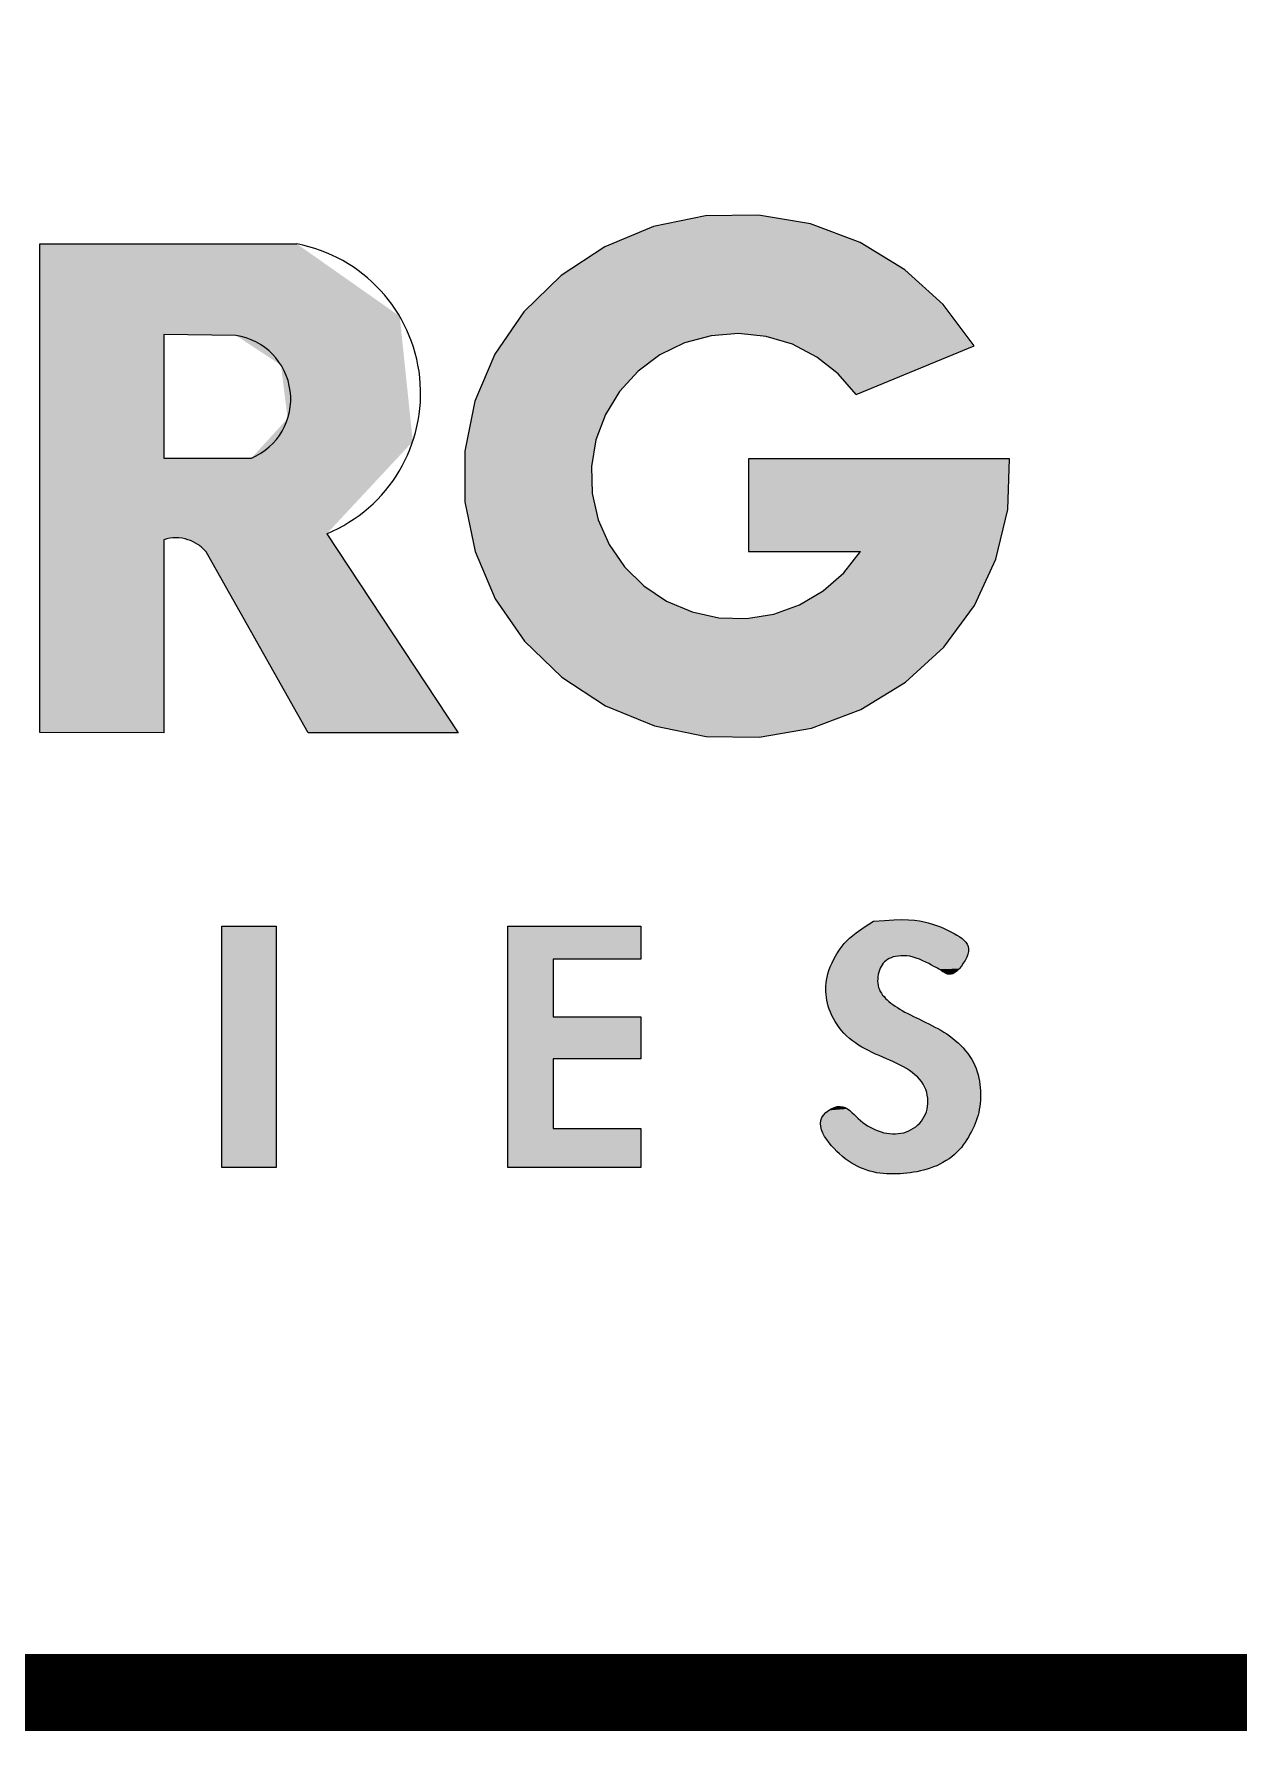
# Model space of a CAD drawing. Header units: feet. Extents: x -46890 to -45898, y -3252 to -1955.
# Drawn here: x -46613.91 to -46606.15, y -3241.8 to -3230.86 of the extents above; entities that cross this region are included whole.
import ezdxf

# ---------------------------------------------------------------- set-up
doc = ezdxf.new("R2010")
doc.units = ezdxf.units.FT
doc.header["$MEASUREMENT"] = 0
doc.layers.add('62_FORMATO', color=2, linetype='Continuous')
doc.layers.add('FORMATO', color=8, linetype='Continuous')

# ---------------------------------------------------------------- blocks, each defined once
blk = doc.blocks.new('*U20')
at = {"layer": 'FORMATO', "linetype": 'Continuous', "extrusion": (0, 0, -1)}
for points in [[(-218.5609, 8.1089), (-218.5609, 7.2973), (-218.3777, 7.2972)], [(-218.3777, 8.1089), (-218.5609, 8.1089), (-218.3777, 7.2972)], [(-219.3393, 8.1089), (-219.4915, 7.9973), (-219.3393, 7.2972)], [(-219.4915, 7.9973), (-219.3393, 8.1089), (-219.7858, 8.1089)], [(-219.7858, 8.1089), (-219.7858, 7.9973), (-219.4915, 7.9973)], [(-220.5355, 8.1057), (-220.8045, 8.1008), (-220.5089, 8.0868)], [(-220.8045, 8.1008), (-220.8164, 8.0953), (-220.5089, 8.0868)], [(-220.5675, 8.1249), (-220.7374, 8.1237), (-220.5355, 8.1057)], [(-220.7374, 8.1237), (-220.7517, 8.12), (-220.5355, 8.1057)], [(-220.7517, 8.12), (-220.7655, 8.1157), (-220.5355, 8.1057)], [(-220.7655, 8.1157), (-220.779, 8.1111), (-220.5355, 8.1057)], [(-220.779, 8.1111), (-220.792, 8.1061), (-220.5355, 8.1057)], [(-220.792, 8.1061), (-220.8045, 8.1008), (-220.5355, 8.1057)], [(-220.6043, 8.1283), (-220.7221, 8.1268), (-220.5675, 8.1249)], [(-220.7221, 8.1268), (-220.7374, 8.1237), (-220.5675, 8.1249)], [(-220.6358, 8.1303), (-220.7049, 8.1291), (-220.6043, 8.1283)], [(-220.7049, 8.1291), (-220.7221, 8.1268), (-220.6043, 8.1283)], [(-220.6625, 8.131), (-220.6853, 8.1305), (-220.6358, 8.1303)], [(-220.6853, 8.1305), (-220.7049, 8.1291), (-220.6358, 8.1303)], [(-220.4693, 8.0501), (-220.8824, 8.0478), (-220.4552, 8.0327)], [(-220.8824, 8.0478), (-220.8854, 8.0405), (-220.4552, 8.0327)], [(-220.487, 8.0682), (-220.8652, 8.0667), (-220.4693, 8.0501)], [(-220.8652, 8.0667), (-220.8722, 8.0608), (-220.4693, 8.0501)], [(-220.8722, 8.0608), (-220.878, 8.0545), (-220.4693, 8.0501)], [(-220.878, 8.0545), (-220.8824, 8.0478), (-220.4693, 8.0501)], [(-220.5089, 8.0868), (-220.8383, 8.084), (-220.487, 8.0682)], [(-220.8383, 8.084), (-220.8482, 8.0782), (-220.487, 8.0682)], [(-220.8482, 8.0782), (-220.8572, 8.0725), (-220.487, 8.0682)], [(-220.8572, 8.0725), (-220.8652, 8.0667), (-220.487, 8.0682)], [(-220.8164, 8.0953), (-220.8277, 8.0897), (-220.5089, 8.0868)], [(-220.8277, 8.0897), (-220.8383, 8.084), (-220.5089, 8.0868)], [(-219.4915, 7.9973), (-219.4915, 7.8045), (-219.3393, 7.2972)], [(-220.4352, 8.0003), (-220.6206, 7.9997), (-220.4282, 7.9857)], [(-220.6206, 7.9997), (-220.6146, 7.9964), (-220.4282, 7.9857)], [(-220.6146, 7.9964), (-220.6093, 7.9927), (-220.4282, 7.9857)], [(-220.6093, 7.9927), (-220.6045, 7.9885), (-220.4282, 7.9857)], [(-220.6045, 7.9885), (-220.6003, 7.9839), (-220.4282, 7.9857)], [(-220.444, 8.016), (-220.6598, 8.0092), (-220.4352, 8.0003)], [(-220.6598, 8.0092), (-220.6507, 8.0084), (-220.4352, 8.0003)], [(-220.6507, 8.0084), (-220.6423, 8.007), (-220.4352, 8.0003)], [(-220.6423, 8.007), (-220.6344, 8.005), (-220.4352, 8.0003)], [(-220.6344, 8.005), (-220.6271, 8.0026), (-220.4352, 8.0003)], [(-220.6271, 8.0026), (-220.6206, 7.9997), (-220.4352, 8.0003)], [(-220.4552, 8.0327), (-220.8868, 8.0325), (-220.444, 8.016)], [(-220.8868, 8.0325), (-220.8864, 8.0238), (-220.444, 8.016)], [(-220.8864, 8.0238), (-220.8843, 8.0142), (-220.444, 8.016)], [(-220.444, 8.016), (-220.8843, 8.0142), (-220.6693, 8.0093)], [(-220.444, 8.016), (-220.6693, 8.0093), (-220.6598, 8.0092)], [(-220.8854, 8.0405), (-220.8868, 8.0325), (-220.4552, 8.0327)], [(-220.8843, 8.0142), (-220.8806, 8.004), (-220.6693, 8.0093)], [(-220.6693, 8.0093), (-220.8806, 8.004), (-220.6792, 8.0086)], [(-220.6792, 8.0086), (-220.8806, 8.004), (-220.6896, 8.0071)], [(-220.6896, 8.0071), (-220.8806, 8.004), (-220.7003, 8.0047)], [(-220.7003, 8.0047), (-220.8806, 8.004), (-220.7113, 8.0013)], [(-220.8806, 8.004), (-220.8756, 7.9937), (-220.7113, 8.0013)], [(-220.7113, 8.0013), (-220.8756, 7.9937), (-220.7223, 7.9972)], [(-220.7223, 7.9972), (-220.8756, 7.9937), (-220.7332, 7.9927)], [(-220.8756, 7.9937), (-220.8696, 7.9836), (-220.7332, 7.9927)], [(-220.7332, 7.9927), (-220.8696, 7.9836), (-220.7437, 7.9878)], [(-220.7437, 7.9878), (-220.8696, 7.9836), (-220.7537, 7.9828)], [(-220.4117, 7.9375), (-220.5818, 7.9313), (-220.4098, 7.9272)], [(-220.5818, 7.9313), (-220.5817, 7.9238), (-220.4098, 7.9272)], [(-220.4144, 7.9483), (-220.5838, 7.9463), (-220.4117, 7.9375)], [(-220.5838, 7.9463), (-220.5826, 7.9389), (-220.4117, 7.9375)], [(-220.5826, 7.9389), (-220.5818, 7.9313), (-220.4117, 7.9375)], [(-220.418, 7.9598), (-220.5856, 7.9536), (-220.4144, 7.9483)], [(-220.5856, 7.9536), (-220.5838, 7.9463), (-220.4144, 7.9483)], [(-220.4226, 7.9722), (-220.5903, 7.9671), (-220.418, 7.9598)], [(-220.5903, 7.9671), (-220.5877, 7.9605), (-220.418, 7.9598)], [(-220.5877, 7.9605), (-220.5856, 7.9536), (-220.418, 7.9598)], [(-220.4282, 7.9857), (-220.6003, 7.9839), (-220.4226, 7.9722)], [(-220.6003, 7.9839), (-220.5965, 7.9787), (-220.4226, 7.9722)], [(-220.5965, 7.9787), (-220.5932, 7.9732), (-220.4226, 7.9722)], [(-220.5932, 7.9732), (-220.5903, 7.9671), (-220.4226, 7.9722)], [(-220.8696, 7.9836), (-220.8628, 7.974), (-220.7537, 7.9828)], [(-220.7537, 7.9828), (-220.8628, 7.974), (-220.7627, 7.978)], [(-220.7627, 7.978), (-220.8628, 7.974), (-220.7708, 7.9737)], [(-220.8628, 7.974), (-220.8557, 7.9655), (-220.7708, 7.9737)], [(-220.7708, 7.9737), (-220.8557, 7.9655), (-220.7775, 7.9699)], [(-220.7775, 7.9699), (-220.8557, 7.9655), (-220.7829, 7.9669)], [(-220.7829, 7.9669), (-220.8557, 7.9655), (-220.7869, 7.9646)], [(-220.8557, 7.9655), (-220.8483, 7.9582), (-220.7869, 7.9646)], [(-220.7869, 7.9646), (-220.8483, 7.9582), (-220.7901, 7.9628)], [(-220.7901, 7.9628), (-220.8483, 7.9582), (-220.7925, 7.9613)], [(-220.7925, 7.9613), (-220.8483, 7.9582), (-220.7945, 7.9601)], [(-220.7945, 7.9601), (-220.8483, 7.9582), (-220.7964, 7.9589)], [(-220.7964, 7.9589), (-220.8483, 7.9582), (-220.7984, 7.9575)], [(-220.8483, 7.9582), (-220.8411, 7.9527), (-220.7984, 7.9575)], [(-220.7984, 7.9575), (-220.8411, 7.9527), (-220.8008, 7.9558)], [(-220.8008, 7.9558), (-220.8411, 7.9527), (-220.8038, 7.9537)], [(-220.8038, 7.9537), (-220.8411, 7.9527), (-220.8075, 7.9514)], [(-220.8411, 7.9527), (-220.8343, 7.9491), (-220.8075, 7.9514)], [(-220.8075, 7.9514), (-220.8343, 7.9491), (-220.8118, 7.9494)], [(-220.8118, 7.9494), (-220.8343, 7.9491), (-220.8166, 7.9478)], [(-220.8343, 7.9491), (-220.8279, 7.9473), (-220.8166, 7.9478)], [(-220.8166, 7.9478), (-220.8279, 7.9473), (-220.822, 7.947)], [(-220.408, 7.9078), (-220.5849, 7.9022), (-220.4078, 7.8983)], [(-220.5849, 7.9022), (-220.5873, 7.8956), (-220.4078, 7.8983)], [(-220.4078, 7.8983), (-220.5873, 7.8956), (-220.408, 7.8888)], [(-220.4086, 7.9174), (-220.5821, 7.9164), (-220.408, 7.9078)], [(-220.5821, 7.9164), (-220.5832, 7.9092), (-220.408, 7.9078)], [(-220.5832, 7.9092), (-220.5849, 7.9022), (-220.408, 7.9078)], [(-220.5873, 7.8956), (-220.5904, 7.8892), (-220.408, 7.8888)], [(-220.5904, 7.8892), (-220.594, 7.8831), (-220.408, 7.8888)], [(-220.408, 7.8888), (-220.594, 7.8831), (-220.4085, 7.8791)], [(-220.594, 7.8831), (-220.5981, 7.8772), (-220.4085, 7.8791)], [(-220.4085, 7.8791), (-220.5981, 7.8772), (-220.4096, 7.8694)], [(-220.4098, 7.9272), (-220.5817, 7.9238), (-220.4086, 7.9174)], [(-220.5817, 7.9238), (-220.5821, 7.9164), (-220.4086, 7.9174)], [(-220.5981, 7.8772), (-220.6028, 7.8715), (-220.4096, 7.8694)], [(-220.6028, 7.8715), (-220.608, 7.8659), (-220.4096, 7.8694)], [(-220.4096, 7.8694), (-220.608, 7.8659), (-220.4111, 7.8596)], [(-220.608, 7.8659), (-220.6136, 7.8605), (-220.4111, 7.8596)], [(-220.6136, 7.8605), (-220.6196, 7.8553), (-220.4111, 7.8596)], [(-220.4111, 7.8596), (-220.6196, 7.8553), (-220.4131, 7.8496)], [(-220.6196, 7.8553), (-220.626, 7.8501), (-220.4131, 7.8496)], [(-220.626, 7.8501), (-220.6329, 7.845), (-220.4131, 7.8496)], [(-220.4131, 7.8496), (-220.6329, 7.845), (-220.4157, 7.8396)], [(-220.6329, 7.845), (-220.6401, 7.84), (-220.4157, 7.8396)], [(-220.6401, 7.84), (-220.6478, 7.835), (-220.4157, 7.8396)], [(-220.4157, 7.8396), (-220.6478, 7.835), (-220.419, 7.8295)], [(-220.6478, 7.835), (-220.6559, 7.8301), (-220.419, 7.8295)], [(-220.6559, 7.8301), (-220.6644, 7.8252), (-220.419, 7.8295)], [(-220.419, 7.8295), (-220.6644, 7.8252), (-220.4229, 7.8192)], [(-220.6644, 7.8252), (-220.6732, 7.8203), (-220.4229, 7.8192)], [(-220.6732, 7.8203), (-220.6825, 7.8154), (-220.4229, 7.8192)], [(-220.4229, 7.8192), (-220.6825, 7.8154), (-220.4275, 7.8088)], [(-220.6825, 7.8154), (-220.6921, 7.8105), (-220.4275, 7.8088)], [(-219.4915, 7.8045), (-219.4915, 7.6625), (-219.3393, 7.2972)], [(-219.7858, 7.8045), (-219.7858, 7.6625), (-219.4915, 7.6625)], [(-219.4915, 7.6625), (-219.4915, 7.8045), (-219.7858, 7.8045)], [(-220.6921, 7.8105), (-220.702, 7.8055), (-220.4275, 7.8088)], [(-220.4275, 7.8088), (-220.702, 7.8055), (-220.4327, 7.7984)], [(-220.702, 7.8055), (-220.7121, 7.8005), (-220.4327, 7.7984)], [(-220.7121, 7.8005), (-220.7223, 7.7955), (-220.4327, 7.7984)], [(-220.4327, 7.7984), (-220.7223, 7.7955), (-220.4387, 7.7881)], [(-220.7223, 7.7955), (-220.7327, 7.7904), (-220.4387, 7.7881)], [(-220.7327, 7.7904), (-220.7431, 7.7853), (-220.4387, 7.7881)], [(-220.4387, 7.7881), (-220.7431, 7.7853), (-220.4452, 7.7778)], [(-220.7431, 7.7853), (-220.7534, 7.7802), (-220.4452, 7.7778)], [(-220.7534, 7.7802), (-220.7637, 7.775), (-220.4452, 7.7778)], [(-220.4452, 7.7778), (-220.7637, 7.775), (-220.4524, 7.7678)], [(-220.7637, 7.775), (-220.7739, 7.7697), (-220.4524, 7.7678)], [(-220.7739, 7.7697), (-220.784, 7.7643), (-220.4524, 7.7678)], [(-220.4524, 7.7678), (-220.784, 7.7643), (-220.4602, 7.7581)], [(-220.784, 7.7643), (-220.794, 7.7586), (-220.4602, 7.7581)], [(-220.794, 7.7586), (-220.8039, 7.7527), (-220.4602, 7.7581)], [(-220.4602, 7.7581), (-220.8039, 7.7527), (-220.4685, 7.7487)], [(-220.8039, 7.7527), (-220.8137, 7.7464), (-220.4685, 7.7487)], [(-220.4685, 7.7487), (-220.8137, 7.7464), (-220.4774, 7.7398)], [(-220.8137, 7.7464), (-220.8234, 7.7397), (-220.4774, 7.7398)], [(-220.4774, 7.7398), (-220.8234, 7.7397), (-220.4867, 7.7314)], [(-220.8234, 7.7397), (-220.8329, 7.7325), (-220.4867, 7.7314)], [(-220.8329, 7.7325), (-220.8424, 7.7248), (-220.4867, 7.7314)], [(-220.4867, 7.7314), (-220.8424, 7.7248), (-220.4966, 7.7235)], [(-220.8424, 7.7248), (-220.8516, 7.7167), (-220.4966, 7.7235)], [(-220.4966, 7.7235), (-220.8516, 7.7167), (-220.5068, 7.7161)], [(-220.8516, 7.7167), (-220.8605, 7.7082), (-220.5068, 7.7161)], [(-220.5068, 7.7161), (-220.8605, 7.7082), (-220.5175, 7.7091)], [(-220.5175, 7.7091), (-220.8605, 7.7082), (-220.5284, 7.7025)], [(-220.8605, 7.7082), (-220.8691, 7.6992), (-220.5284, 7.7025)], [(-220.5284, 7.7025), (-220.8691, 7.6992), (-220.5397, 7.6962)], [(-219.4915, 7.6625), (-219.4915, 7.4291), (-219.3393, 7.2972)], [(-220.8691, 7.6992), (-220.8772, 7.6899), (-220.5397, 7.6962)], [(-220.5397, 7.6962), (-220.8772, 7.6899), (-220.5512, 7.6903)], [(-220.5512, 7.6903), (-220.8772, 7.6899), (-220.563, 7.6846)], [(-220.8772, 7.6899), (-220.8847, 7.6804), (-220.563, 7.6846)], [(-220.563, 7.6846), (-220.8847, 7.6804), (-220.5749, 7.6791)], [(-220.8847, 7.6804), (-220.8917, 7.6706), (-220.5749, 7.6791)], [(-220.5749, 7.6791), (-220.8917, 7.6706), (-220.5869, 7.6738)], [(-220.5869, 7.6738), (-220.8917, 7.6706), (-220.5989, 7.6686)], [(-220.8917, 7.6706), (-220.898, 7.6606), (-220.5989, 7.6686)], [(-220.5989, 7.6686), (-220.898, 7.6606), (-220.6109, 7.6634)], [(-220.6109, 7.6634), (-220.898, 7.6606), (-220.6228, 7.6583)], [(-220.898, 7.6606), (-220.9035, 7.6505), (-220.6228, 7.6583)], [(-220.6228, 7.6583), (-220.9035, 7.6505), (-220.6346, 7.653)], [(-220.6346, 7.653), (-220.9035, 7.6505), (-220.6461, 7.6476)], [(-220.9035, 7.6505), (-220.9083, 7.6402), (-220.6461, 7.6476)], [(-220.6461, 7.6476), (-220.9083, 7.6402), (-220.6573, 7.642)], [(-220.6573, 7.642), (-220.9083, 7.6402), (-220.6682, 7.6361)], [(-220.9083, 7.6402), (-220.9125, 7.6298), (-220.6682, 7.6361)], [(-220.6682, 7.6361), (-220.9125, 7.6298), (-220.6787, 7.6299)], [(-220.6787, 7.6299), (-220.9125, 7.6298), (-220.6887, 7.6234)], [(-220.9125, 7.6298), (-220.916, 7.6193), (-220.6887, 7.6234)], [(-220.6887, 7.6234), (-220.916, 7.6193), (-220.6981, 7.6167)], [(-220.916, 7.6193), (-220.919, 7.6088), (-220.6981, 7.6167)], [(-220.6981, 7.6167), (-220.919, 7.6088), (-220.7069, 7.6095)], [(-220.7069, 7.6095), (-220.919, 7.6088), (-220.715, 7.6021)], [(-220.919, 7.6088), (-220.9214, 7.5981), (-220.715, 7.6021)], [(-220.715, 7.6021), (-220.9214, 7.5981), (-220.7223, 7.5942)], [(-220.9214, 7.5981), (-220.9233, 7.5874), (-220.7223, 7.5942)], [(-220.7223, 7.5942), (-220.9233, 7.5874), (-220.7288, 7.586)], [(-220.9233, 7.5874), (-220.9249, 7.5767), (-220.7288, 7.586)], [(-220.7288, 7.586), (-220.9249, 7.5767), (-220.7345, 7.5774)], [(-220.7345, 7.5774), (-220.9249, 7.5767), (-220.7392, 7.5685)], [(-220.9249, 7.5767), (-220.926, 7.566), (-220.7392, 7.5685)], [(-220.7392, 7.5685), (-220.926, 7.566), (-220.7431, 7.5594)], [(-220.926, 7.566), (-220.9268, 7.5552), (-220.7431, 7.5594)], [(-220.7431, 7.5594), (-220.9268, 7.5552), (-220.7461, 7.55)], [(-220.9268, 7.5552), (-220.9272, 7.5446), (-220.7461, 7.55)], [(-220.7461, 7.55), (-220.9272, 7.5446), (-220.7483, 7.5405)], [(-220.9272, 7.5446), (-220.9271, 7.5339), (-220.7483, 7.5405)], [(-220.7483, 7.5405), (-220.9271, 7.5339), (-220.7497, 7.531)], [(-220.9271, 7.5339), (-220.9267, 7.5234), (-220.7497, 7.531)], [(-220.7497, 7.531), (-220.9267, 7.5234), (-220.7503, 7.5215)], [(-220.3999, 7.4741), (-220.5092, 7.4691), (-220.3941, 7.4651)], [(-220.4073, 7.4821), (-220.5022, 7.4761), (-220.3999, 7.4741)], [(-220.5022, 7.4761), (-220.5092, 7.4691), (-220.3999, 7.4741)], [(-220.4161, 7.4892), (-220.488, 7.4891), (-220.4073, 7.4821)], [(-220.488, 7.4891), (-220.4951, 7.4829), (-220.4073, 7.4821)], [(-220.4951, 7.4829), (-220.5022, 7.4761), (-220.4073, 7.4821)], [(-220.4257, 7.4949), (-220.4806, 7.4945), (-220.4161, 7.4892)], [(-220.4806, 7.4945), (-220.488, 7.4891), (-220.4161, 7.4892)], [(-220.4358, 7.4992), (-220.4728, 7.4988), (-220.4257, 7.4949)], [(-220.4728, 7.4988), (-220.4806, 7.4945), (-220.4257, 7.4949)], [(-220.4458, 7.5019), (-220.4645, 7.5016), (-220.4358, 7.4992)], [(-220.4645, 7.5016), (-220.4728, 7.4988), (-220.4358, 7.4992)], [(-220.4555, 7.5027), (-220.4645, 7.5016), (-220.4458, 7.5019)], [(-220.7419, 7.4767), (-220.9186, 7.4734), (-220.7381, 7.4685)], [(-220.9186, 7.4734), (-220.9158, 7.464), (-220.7381, 7.4685)], [(-220.745, 7.4851), (-220.9211, 7.483), (-220.7419, 7.4767)], [(-220.9211, 7.483), (-220.9186, 7.4734), (-220.7419, 7.4767)], [(-220.7475, 7.4939), (-220.9231, 7.4928), (-220.745, 7.4851)], [(-220.9231, 7.4928), (-220.9211, 7.483), (-220.745, 7.4851)], [(-220.7492, 7.5029), (-220.9247, 7.5028), (-220.7475, 7.4939)], [(-220.9247, 7.5028), (-220.9231, 7.4928), (-220.7475, 7.4939)], [(-220.7501, 7.5121), (-220.9247, 7.5028), (-220.7492, 7.5029)], [(-220.7503, 7.5215), (-220.9259, 7.513), (-220.7501, 7.5121)], [(-220.9259, 7.513), (-220.9247, 7.5028), (-220.7501, 7.5121)], [(-220.9267, 7.5234), (-220.9259, 7.513), (-220.7503, 7.5215)], [(-219.4915, 7.4291), (-219.7859, 7.2972), (-219.3393, 7.2972)], [(-219.7858, 7.4291), (-219.7859, 7.2972), (-219.4915, 7.4291)], [(-220.5238, 7.4554), (-220.5316, 7.4491), (-220.3891, 7.4452)], [(-220.3904, 7.4554), (-220.5238, 7.4554), (-220.3891, 7.4452)], [(-220.5316, 7.4491), (-220.5396, 7.4431), (-220.3891, 7.4452)], [(-220.3891, 7.4452), (-220.5396, 7.4431), (-220.39, 7.4347)], [(-220.5396, 7.4431), (-220.5479, 7.4376), (-220.39, 7.4347)], [(-220.5479, 7.4376), (-220.5564, 7.4326), (-220.39, 7.4347)], [(-220.39, 7.4347), (-220.5564, 7.4326), (-220.3929, 7.4239)], [(-220.3941, 7.4651), (-220.5164, 7.4621), (-220.3904, 7.4554)], [(-220.5164, 7.4621), (-220.5238, 7.4554), (-220.3904, 7.4554)], [(-220.5564, 7.4326), (-220.5652, 7.428), (-220.3929, 7.4239)], [(-220.5652, 7.428), (-220.5742, 7.4238), (-220.3929, 7.4239)], [(-220.3929, 7.4239), (-220.5742, 7.4238), (-220.3975, 7.413)], [(-220.5092, 7.4691), (-220.5164, 7.4621), (-220.3941, 7.4651)], [(-220.5742, 7.4238), (-220.5834, 7.4203), (-220.3975, 7.413)], [(-220.5834, 7.4203), (-220.5928, 7.4172), (-220.3975, 7.413)], [(-220.5928, 7.4172), (-220.6024, 7.4147), (-220.3975, 7.413)], [(-220.678, 7.4174), (-220.8919, 7.4092), (-220.6691, 7.4147)], [(-220.6865, 7.4208), (-220.8967, 7.4183), (-220.678, 7.4174)], [(-220.8967, 7.4183), (-220.8919, 7.4092), (-220.678, 7.4174)], [(-220.6947, 7.4248), (-220.8967, 7.4183), (-220.6865, 7.4208)], [(-220.7024, 7.4294), (-220.9011, 7.4273), (-220.6947, 7.4248)], [(-220.9011, 7.4273), (-220.8967, 7.4183), (-220.6947, 7.4248)], [(-220.7097, 7.4346), (-220.9011, 7.4273), (-220.7024, 7.4294)], [(-220.7165, 7.4404), (-220.9053, 7.4364), (-220.7097, 7.4346)], [(-220.9053, 7.4364), (-220.9011, 7.4273), (-220.7097, 7.4346)], [(-220.7228, 7.4467), (-220.9091, 7.4455), (-220.7165, 7.4404)], [(-220.9091, 7.4455), (-220.9053, 7.4364), (-220.7165, 7.4404)], [(-220.7285, 7.4535), (-220.9091, 7.4455), (-220.7228, 7.4467)], [(-220.7336, 7.4608), (-220.9126, 7.4547), (-220.7285, 7.4535)], [(-220.9126, 7.4547), (-220.9091, 7.4455), (-220.7285, 7.4535)], [(-220.7381, 7.4685), (-220.9158, 7.464), (-220.7336, 7.4608)], [(-220.9158, 7.464), (-220.9126, 7.4547), (-220.7336, 7.4608)], [(-220.6024, 7.4147), (-220.6121, 7.4128), (-220.3975, 7.413)], [(-220.3975, 7.413), (-220.6121, 7.4128), (-220.4034, 7.402)], [(-220.6121, 7.4128), (-220.6218, 7.4115), (-220.4034, 7.402)], [(-220.6218, 7.4115), (-220.6315, 7.4108), (-220.4034, 7.402)], [(-220.6411, 7.4108), (-220.8919, 7.4092), (-220.4034, 7.402)], [(-220.6315, 7.4108), (-220.6411, 7.4108), (-220.4034, 7.402)], [(-220.8919, 7.4092), (-220.8869, 7.4001), (-220.4034, 7.402)], [(-220.4034, 7.402), (-220.8869, 7.4001), (-220.4105, 7.3912)], [(-220.8869, 7.4001), (-220.8815, 7.3911), (-220.4105, 7.3912)], [(-220.4105, 7.3912), (-220.8815, 7.3911), (-220.4184, 7.3807)], [(-220.8815, 7.3911), (-220.8757, 7.3823), (-220.4184, 7.3807)], [(-220.8757, 7.3823), (-220.8695, 7.3736), (-220.4184, 7.3807)], [(-220.4184, 7.3807), (-220.8695, 7.3736), (-220.4268, 7.3705)], [(-220.8695, 7.3736), (-220.8628, 7.365), (-220.4268, 7.3705)], [(-220.4268, 7.3705), (-220.8628, 7.365), (-220.4355, 7.3608)], [(-220.8628, 7.365), (-220.8556, 7.3568), (-220.4355, 7.3608)], [(-220.4355, 7.3608), (-220.8556, 7.3568), (-220.4445, 7.3516)], [(-220.6506, 7.4114), (-220.8919, 7.4092), (-220.6411, 7.4108)], [(-220.66, 7.4127), (-220.8919, 7.4092), (-220.6506, 7.4114)], [(-220.6691, 7.4147), (-220.8919, 7.4092), (-220.66, 7.4127)], [(-220.8556, 7.3568), (-220.8478, 7.3488), (-220.4445, 7.3516)], [(-220.4445, 7.3516), (-220.8478, 7.3488), (-220.4537, 7.3428)], [(-220.8478, 7.3488), (-220.8395, 7.3411), (-220.4537, 7.3428)], [(-220.4537, 7.3428), (-220.8395, 7.3411), (-220.4632, 7.3347)], [(-220.8395, 7.3411), (-220.8305, 7.3338), (-220.4632, 7.3347)], [(-220.4632, 7.3347), (-220.8305, 7.3338), (-220.4728, 7.327)], [(-220.8305, 7.3338), (-220.8212, 7.3269), (-220.4728, 7.327)], [(-220.4728, 7.327), (-220.8212, 7.3269), (-220.4826, 7.3199)], [(-220.8212, 7.3269), (-220.8114, 7.3204), (-220.4826, 7.3199)], [(-220.8114, 7.3204), (-220.8012, 7.3144), (-220.4826, 7.3199)], [(-220.4826, 7.3199), (-220.8012, 7.3144), (-220.4926, 7.3133)], [(-220.8012, 7.3144), (-220.7908, 7.3088), (-220.4926, 7.3133)], [(-220.4926, 7.3133), (-220.7908, 7.3088), (-220.5028, 7.3073)], [(-220.7908, 7.3088), (-220.7801, 7.3037), (-220.5028, 7.3073)], [(-220.5028, 7.3073), (-220.7801, 7.3037), (-220.5131, 7.3018)], [(-220.7801, 7.3037), (-220.7692, 7.2991), (-220.5131, 7.3018)], [(-220.5131, 7.3018), (-220.7692, 7.2991), (-220.5236, 7.2969)], [(-220.7692, 7.2991), (-220.7583, 7.295), (-220.5236, 7.2969)], [(-220.5236, 7.2969), (-220.7583, 7.295), (-220.5342, 7.2925)], [(-220.7583, 7.295), (-220.7472, 7.2915), (-220.5342, 7.2925)], [(-220.5342, 7.2925), (-220.7472, 7.2915), (-220.5449, 7.2887)], [(-220.7472, 7.2915), (-220.7361, 7.2884), (-220.5449, 7.2887)], [(-220.5449, 7.2887), (-220.7361, 7.2884), (-220.5557, 7.2854)], [(-220.7361, 7.2884), (-220.7249, 7.2857), (-220.5557, 7.2854)], [(-220.7249, 7.2857), (-220.7136, 7.2834), (-220.5557, 7.2854)], [(-220.5557, 7.2854), (-220.7136, 7.2834), (-220.5666, 7.2826)], [(-220.7136, 7.2834), (-220.7023, 7.2814), (-220.5666, 7.2826)], [(-220.5666, 7.2826), (-220.7023, 7.2814), (-220.5776, 7.2803)], [(-220.7023, 7.2814), (-220.6909, 7.2798), (-220.5776, 7.2803)], [(-220.5776, 7.2803), (-220.6909, 7.2798), (-220.5887, 7.2784)], [(-220.6909, 7.2798), (-220.6795, 7.2784), (-220.5887, 7.2784)], [(-220.5887, 7.2784), (-220.6681, 7.2773), (-220.5999, 7.2771)], [(-220.6795, 7.2784), (-220.6681, 7.2773), (-220.5887, 7.2784)], [(-220.6681, 7.2773), (-220.6567, 7.2764), (-220.5999, 7.2771)], [(-220.5999, 7.2771), (-220.6567, 7.2764), (-220.6112, 7.2762)], [(-220.6567, 7.2764), (-220.6453, 7.2759), (-220.6112, 7.2762)], [(-220.6112, 7.2762), (-220.6453, 7.2759), (-220.6225, 7.2757)], [(-220.6453, 7.2759), (-220.6339, 7.2756), (-220.6225, 7.2757)]]:
    blk.add_solid(points, dxfattribs=at)
blk = doc.blocks.new('*U21')
at = {"layer": 'FORMATO', "linetype": 'Continuous'}
for points in [[(220.1812, 10.499), (220.0031, 10.496), (220.3566, 10.4689)], [(219.829, 10.4601), (219.6654, 10.3926), (220.5226, 10.407)], [(220.0031, 10.496), (219.829, 10.4601), (220.3566, 10.4689)], [(220.3566, 10.4689), (219.829, 10.4601), (220.5226, 10.407)], [(218.9762, 10.1586), (218.6301, 10.4021), (217.7676, 10.4021)], [(217.7676, 10.4021), (218.1836, 10.0977), (218.9762, 10.1586)], [(217.7676, 10.4021), (217.7676, 8.7596), (218.1836, 10.0977)], [(219.6654, 10.3926), (219.5184, 10.296), (220.673, 10.3155)], [(220.5226, 10.407), (219.6654, 10.3926), (220.673, 10.3155)], [(219.5184, 10.296), (219.3936, 10.1741), (220.8022, 10.1978)], [(220.673, 10.3155), (219.5184, 10.296), (220.8022, 10.1978)], [(218.9762, 10.1586), (218.1836, 10.0977), (218.4257, 10.0941)], [(218.9762, 10.1586), (218.4257, 10.0941), (219.0201, 9.7376)], [(219.3936, 10.1741), (219.2958, 10.0314), (220.0224, 10.0932)], [(220.8022, 10.1978), (219.3936, 10.1741), (220.1147, 10.1006)], [(219.3936, 10.1741), (220.0224, 10.0932), (220.1147, 10.1006)], [(220.8022, 10.1978), (220.1147, 10.1006), (220.9052, 10.0585)], [(218.1836, 10.0977), (217.7676, 8.7596), (218.1836, 10.0774)], [(220.1147, 10.1006), (220.2067, 10.0909), (220.9052, 10.0585)], [(218.1836, 10.0774), (217.7676, 8.7596), (218.1836, 9.6817)], [(218.4257, 10.0941), (218.577, 9.9949), (219.0201, 9.7376)], [(220.0224, 10.0932), (219.2958, 10.0314), (219.9332, 10.0689)], [(219.9332, 10.0689), (219.2958, 10.0314), (219.8502, 10.0286)], [(220.2067, 10.0909), (220.2952, 10.0643), (220.9052, 10.0585)], [(220.2952, 10.0643), (220.3771, 10.0219), (220.9052, 10.0585)], [(220.9052, 10.0585), (220.3771, 10.0219), (220.4493, 9.9651)], [(220.9052, 10.0585), (220.4493, 9.9651), (220.5093, 9.896)], [(218.577, 9.9949), (218.5997, 9.8154), (219.0201, 9.7376)], [(219.2958, 10.0314), (219.2285, 9.8732), (219.8502, 10.0286)], [(219.8502, 10.0286), (219.2285, 9.8732), (219.7765, 9.9737)], [(219.7765, 9.9737), (219.2285, 9.8732), (219.7147, 9.9062)], [(219.2285, 9.8732), (219.1943, 9.7056), (219.667, 9.8285)], [(219.7147, 9.9062), (219.2285, 9.8732), (219.667, 9.8285)], [(218.5997, 9.8154), (218.4779, 9.6817), (219.0201, 9.7376)], [(219.667, 9.8285), (219.1943, 9.7056), (219.635, 9.7434)], [(219.0201, 9.7376), (218.4779, 9.6817), (218.7315, 9.428)], [(219.635, 9.7434), (219.1943, 9.7056), (219.62, 9.6539)], [(219.1943, 9.7056), (219.1946, 9.5348), (219.62, 9.6539)], [(218.1836, 9.6817), (217.7676, 8.7596), (218.1836, 9.4077)], [(218.4779, 9.6817), (218.1836, 9.4077), (218.2037, 9.4124)], [(218.1836, 9.6817), (218.1836, 9.4077), (218.4779, 9.6817)], [(218.4779, 9.6817), (218.2037, 9.4124), (218.2242, 9.414)], [(218.4779, 9.6817), (218.2242, 9.414), (218.7315, 9.428)], [(219.62, 9.6539), (219.1946, 9.5348), (219.6225, 9.5632)], [(220.1476, 9.6793), (220.1476, 9.3679), (221.0188, 9.5085)], [(221.0244, 9.6793), (220.1476, 9.6793), (221.0188, 9.5085)], [(219.6225, 9.5632), (219.1946, 9.5348), (219.6423, 9.4746)], [(219.1946, 9.5348), (219.2292, 9.3672), (219.6423, 9.4746)], [(219.6423, 9.4746), (219.2292, 9.3672), (219.6789, 9.3913)], [(221.0188, 9.5085), (220.1476, 9.3679), (220.5237, 9.3679)], [(221.0188, 9.5085), (220.5237, 9.3679), (220.979, 9.342)], [(218.7315, 9.428), (218.2242, 9.414), (218.2447, 9.4124)], [(218.7315, 9.428), (218.2447, 9.4124), (218.2648, 9.4077)], [(218.7315, 9.428), (218.2648, 9.4077), (218.282, 9.4008)], [(218.7315, 9.428), (218.282, 9.4008), (218.2981, 9.3917)], [(218.7315, 9.428), (218.2981, 9.3917), (219.1718, 8.7583)], [(218.1836, 9.4077), (217.7676, 8.7596), (218.1836, 8.7583)], [(218.2981, 9.3917), (218.3127, 9.3804), (219.1718, 8.7583)], [(218.3127, 9.3804), (218.3257, 9.3671), (219.1718, 8.7583)], [(218.3257, 9.3671), (218.6686, 8.7583), (219.1718, 8.7583)], [(219.6789, 9.3913), (219.2292, 9.3672), (219.7308, 9.3162)], [(219.2292, 9.3672), (219.2969, 9.2092), (219.7308, 9.3162)], [(220.5237, 9.3679), (220.4675, 9.2958), (220.979, 9.342)], [(219.7308, 9.3162), (219.2969, 9.2092), (219.7962, 9.252)], [(220.979, 9.342), (220.4675, 9.2958), (220.9064, 9.1861)], [(219.7962, 9.252), (219.2969, 9.2092), (219.8728, 9.2011)], [(220.4675, 9.2958), (220.3985, 9.2354), (220.9064, 9.1861)], [(219.2969, 9.2092), (219.3951, 9.0667), (219.8728, 9.2011)], [(219.8728, 9.2011), (219.3951, 9.0667), (219.9578, 9.1651)], [(220.3191, 9.1887), (220.2322, 9.1575), (220.9064, 9.1861)], [(220.9064, 9.1861), (220.2322, 9.1575), (220.8037, 9.0465)], [(220.3985, 9.2354), (220.3191, 9.1887), (220.9064, 9.1861)], [(219.9578, 9.1651), (219.3951, 9.0667), (220.0482, 9.1455)], [(220.0482, 9.1455), (219.3951, 9.0667), (220.1408, 9.143)], [(220.1408, 9.143), (219.3951, 9.0667), (220.8037, 9.0465)], [(220.2322, 9.1575), (220.1408, 9.143), (220.8037, 9.0465)], [(219.3951, 9.0667), (219.5202, 8.9451), (220.8037, 9.0465)], [(220.8037, 9.0465), (219.5202, 8.9451), (220.6749, 8.9285)], [(219.5202, 8.9451), (219.6674, 8.8489), (220.6749, 8.9285)], [(220.6749, 8.9285), (219.6674, 8.8489), (220.5247, 8.8366)], [(219.6674, 8.8489), (219.8313, 8.7818), (220.5247, 8.8366)], [(220.5247, 8.8366), (219.8313, 8.7818), (220.3589, 8.7743)], [(219.8313, 8.7818), (220.0055, 8.7464), (220.3589, 8.7743)], [(220.3589, 8.7743), (220.0055, 8.7464), (220.1836, 8.7438)]]:
    blk.add_solid(points, dxfattribs=at)

msp = doc.modelspace()

# ---------------------------------------------------------------- linework, layer by layer
at = {"layer": '62_FORMATO', "color": 7, "const_width": 0.498}
msp.add_lwpolyline([(-46481.305, -2965.523), (-46864.952, -2965.523), (-46864.952, -3241.55), (-46481.305, -3241.55)], close=True, dxfattribs=at)
at = {"layer": 'FORMATO'}
for p, q in [((-46608.612, -3233.181), (-46607.852, -3232.869)), ((-46607.624, -3233.597), (-46609.305, -3233.597)), ((-46609.305, -3233.597), (-46609.305, -3234.194)), ((-46609.305, -3234.194), (-46608.584, -3234.194))]:
    msp.add_line(p, q, dxfattribs=at)
at = {"layer": 'FORMATO', "flags": 128}
for points in [[(-46607.852, -3232.869), (-46608.05, -3232.602), (-46608.298, -3232.377), (-46608.586, -3232.201), (-46608.905, -3232.082), (-46609.241, -3232.025), (-46609.582, -3232.03), (-46609.917, -3232.099), (-46610.23, -3232.229), (-46610.512, -3232.414), (-46610.752, -3232.648), (-46610.939, -3232.921), (-46611.068, -3233.225), (-46611.134, -3233.546), (-46611.133, -3233.874), (-46611.067, -3234.195), (-46610.937, -3234.499), (-46610.749, -3234.772), (-46610.509, -3235.005), (-46610.226, -3235.19), (-46609.912, -3235.318), (-46609.578, -3235.386), (-46609.236, -3235.391), (-46608.9, -3235.333), (-46608.582, -3235.213), (-46608.294, -3235.037), (-46608.047, -3234.811), (-46607.85, -3234.543), (-46607.711, -3234.244), (-46607.634, -3233.924), (-46607.624, -3233.597)], [(-46608.612, -3233.181), (-46608.727, -3233.049), (-46608.865, -3232.94), (-46609.022, -3232.858), (-46609.192, -3232.807), (-46609.369, -3232.789), (-46609.546, -3232.803), (-46609.717, -3232.849), (-46609.876, -3232.927), (-46610.017, -3233.032), (-46610.136, -3233.162), (-46610.227, -3233.311), (-46610.289, -3233.474), (-46610.317, -3233.646), (-46610.313, -3233.819), (-46610.275, -3233.989), (-46610.204, -3234.149), (-46610.105, -3234.293), (-46609.979, -3234.416), (-46609.833, -3234.514), (-46609.669, -3234.583), (-46609.496, -3234.621), (-46609.319, -3234.626), (-46609.143, -3234.598), (-46608.976, -3234.538), (-46608.824, -3234.448), (-46608.692, -3234.332), (-46608.584, -3234.194)]]:
    msp.add_lwpolyline(points, dxfattribs=at)
at = {"layer": 'FORMATO'}
for points in [[(-46613.073, -3234.118), (-46613.073, -3235.363), (-46613.871, -3235.361), (-46613.871, -3232.21)], [(-46613.871, -3232.21), (-46612.216, -3232.21)], [(-46612.608, -3232.801), (-46613.073, -3232.794), (-46613.073, -3232.833)], [(-46613.073, -3232.833), (-46613.073, -3233.592), (-46612.508, -3233.592)], [(-46612.022, -3234.079), (-46611.177, -3235.363), (-46612.142, -3235.363), (-46612.8, -3234.196)], [(-46608.5, -3236.578), (-46608.429, -3236.572), (-46608.369, -3236.568), (-46608.318, -3236.567), (-46608.274, -3236.568), (-46608.236, -3236.57), (-46608.204, -3236.575), (-46608.174, -3236.581), (-46608.147, -3236.588), (-46608.12, -3236.596), (-46608.094, -3236.605), (-46608.069, -3236.614), (-46608.045, -3236.625), (-46608.022, -3236.635), (-46608.001, -3236.646), (-46607.98, -3236.657), (-46607.962, -3236.668), (-46607.944, -3236.679), (-46607.929, -3236.69), (-46607.915, -3236.701), (-46607.904, -3236.713), (-46607.896, -3236.726), (-46607.89, -3236.74), (-46607.888, -3236.756), (-46607.888, -3236.772), (-46607.892, -3236.791), (-46607.899, -3236.81), (-46607.909, -3236.83), (-46607.921, -3236.849), (-46607.933, -3236.868), (-46607.947, -3236.884), (-46607.961, -3236.898), (-46607.975, -3236.909), (-46607.988, -3236.916), (-46608, -3236.919), (-46608.012, -3236.92), (-46608.022, -3236.918), (-46608.031, -3236.915), (-46608.04, -3236.911), (-46608.047, -3236.907), (-46608.052, -3236.903), (-46608.057, -3236.9), (-46608.061, -3236.897), (-46608.064, -3236.895), (-46608.068, -3236.892), (-46608.073, -3236.889), (-46608.079, -3236.886), (-46608.087, -3236.881), (-46608.097, -3236.876), (-46608.11, -3236.869), (-46608.125, -3236.86), (-46608.143, -3236.851), (-46608.162, -3236.841), (-46608.182, -3236.832), (-46608.203, -3236.823), (-46608.224, -3236.815), (-46608.245, -3236.809), (-46608.266, -3236.804), (-46608.286, -3236.801), (-46608.305, -3236.8), (-46608.323, -3236.8), (-46608.34, -3236.802), (-46608.357, -3236.805), (-46608.372, -3236.808), (-46608.386, -3236.813), (-46608.398, -3236.818), (-46608.41, -3236.825), (-46608.42, -3236.832), (-46608.429, -3236.84), (-46608.437, -3236.849), (-46608.444, -3236.859), (-46608.451, -3236.869), (-46608.456, -3236.881), (-46608.461, -3236.894), (-46608.465, -3236.907), (-46608.469, -3236.921), (-46608.471, -3236.935), (-46608.472, -3236.95), (-46608.473, -3236.964), (-46608.472, -3236.978), (-46608.47, -3236.992), (-46608.467, -3237.005), (-46608.462, -3237.018), (-46608.456, -3237.03), (-46608.449, -3237.042), (-46608.441, -3237.054), (-46608.432, -3237.064), (-46608.422, -3237.075), (-46608.412, -3237.085), (-46608.4, -3237.096), (-46608.388, -3237.105), (-46608.375, -3237.115), (-46608.361, -3237.125), (-46608.346, -3237.134), (-46608.33, -3237.144), (-46608.314, -3237.153), (-46608.297, -3237.163), (-46608.279, -3237.172), (-46608.261, -3237.182), (-46608.242, -3237.191), (-46608.223, -3237.201), (-46608.203, -3237.21), (-46608.183, -3237.22), (-46608.163, -3237.23), (-46608.143, -3237.24), (-46608.124, -3237.25), (-46608.104, -3237.26), (-46608.085, -3237.27), (-46608.065, -3237.281), (-46608.046, -3237.292), (-46608.028, -3237.304), (-46608.009, -3237.317), (-46607.991, -3237.331), (-46607.973, -3237.346), (-46607.955, -3237.361), (-46607.938, -3237.378), (-46607.922, -3237.395), (-46607.906, -3237.413), (-46607.891, -3237.431), (-46607.878, -3237.45), (-46607.866, -3237.469), (-46607.855, -3237.488), (-46607.846, -3237.508), (-46607.838, -3237.528), (-46607.831, -3237.548), (-46607.826, -3237.568), (-46607.821, -3237.589), (-46607.817, -3237.609), (-46607.814, -3237.63), (-46607.812, -3237.65), (-46607.811, -3237.671), (-46607.81, -3237.692), (-46607.81, -3237.712), (-46607.811, -3237.732), (-46607.812, -3237.752), (-46607.815, -3237.772), (-46607.818, -3237.791), (-46607.822, -3237.81), (-46607.826, -3237.828), (-46607.832, -3237.846), (-46607.838, -3237.864), (-46607.845, -3237.882), (-46607.852, -3237.899), (-46607.86, -3237.916), (-46607.869, -3237.934), (-46607.878, -3237.951), (-46607.887, -3237.969), (-46607.898, -3237.986), (-46607.909, -3238.003), (-46607.921, -3238.02), (-46607.933, -3238.036), (-46607.947, -3238.052), (-46607.962, -3238.067), (-46607.978, -3238.082), (-46607.995, -3238.096), (-46608.013, -3238.109), (-46608.032, -3238.121), (-46608.052, -3238.133), (-46608.072, -3238.144), (-46608.092, -3238.154), (-46608.113, -3238.162), (-46608.134, -3238.17), (-46608.155, -3238.177), (-46608.177, -3238.183), (-46608.198, -3238.188), (-46608.22, -3238.193), (-46608.241, -3238.196), (-46608.263, -3238.199), (-46608.285, -3238.202), (-46608.307, -3238.204), (-46608.329, -3238.206), (-46608.351, -3238.207), (-46608.373, -3238.207), (-46608.394, -3238.207), (-46608.416, -3238.206), (-46608.438, -3238.205), (-46608.459, -3238.202), (-46608.481, -3238.199), (-46608.502, -3238.194), (-46608.523, -3238.189), (-46608.543, -3238.182), (-46608.564, -3238.175), (-46608.584, -3238.167), (-46608.604, -3238.157), (-46608.624, -3238.147), (-46608.644, -3238.135), (-46608.663, -3238.123), (-46608.682, -3238.109), (-46608.7, -3238.094), (-46608.718, -3238.078), (-46608.736, -3238.062), (-46608.753, -3238.044), (-46608.77, -3238.025), (-46608.786, -3238.006), (-46608.801, -3237.986), (-46608.815, -3237.965), (-46608.826, -3237.944), (-46608.835, -3237.923), (-46608.84, -3237.902), (-46608.842, -3237.882), (-46608.84, -3237.863), (-46608.833, -3237.844), (-46608.822, -3237.827), (-46608.807, -3237.811), (-46608.79, -3237.798), (-46608.772, -3237.787), (-46608.753, -3237.778), (-46608.733, -3237.773), (-46608.715, -3237.772), (-46608.697, -3237.774), (-46608.682, -3237.779), (-46608.667, -3237.788), (-46608.652, -3237.798), (-46608.639, -3237.81), (-46608.625, -3237.823), (-46608.612, -3237.836), (-46608.598, -3237.85), (-46608.584, -3237.863), (-46608.569, -3237.875), (-46608.553, -3237.886), (-46608.538, -3237.897), (-46608.521, -3237.906), (-46608.504, -3237.915), (-46608.487, -3237.923), (-46608.469, -3237.93), (-46608.451, -3237.936), (-46608.433, -3237.941), (-46608.414, -3237.944), (-46608.396, -3237.947), (-46608.377, -3237.948), (-46608.359, -3237.948), (-46608.34, -3237.947), (-46608.323, -3237.944), (-46608.305, -3237.941), (-46608.288, -3237.935), (-46608.272, -3237.929), (-46608.256, -3237.921), (-46608.241, -3237.912), (-46608.227, -3237.903), (-46608.214, -3237.891), (-46608.202, -3237.879), (-46608.191, -3237.866), (-46608.181, -3237.852), (-46608.173, -3237.837), (-46608.165, -3237.822), (-46608.159, -3237.806), (-46608.155, -3237.789), (-46608.151, -3237.771), (-46608.15, -3237.754), (-46608.149, -3237.736), (-46608.15, -3237.718), (-46608.153, -3237.699), (-46608.157, -3237.681), (-46608.163, -3237.663), (-46608.171, -3237.646), (-46608.18, -3237.628), (-46608.191, -3237.612), (-46608.203, -3237.596), (-46608.217, -3237.581), (-46608.233, -3237.567), (-46608.25, -3237.553), (-46608.268, -3237.54), (-46608.287, -3237.528), (-46608.307, -3237.516), (-46608.328, -3237.505), (-46608.349, -3237.494), (-46608.371, -3237.484), (-46608.394, -3237.473), (-46608.417, -3237.464), (-46608.44, -3237.454), (-46608.463, -3237.444), (-46608.486, -3237.434), (-46608.509, -3237.423), (-46608.531, -3237.412), (-46608.553, -3237.401), (-46608.575, -3237.389), (-46608.596, -3237.376), (-46608.616, -3237.362), (-46608.636, -3237.348), (-46608.655, -3237.333), (-46608.673, -3237.317), (-46608.69, -3237.3), (-46608.706, -3237.282), (-46608.721, -3237.263), (-46608.734, -3237.244), (-46608.747, -3237.224), (-46608.758, -3237.205), (-46608.769, -3237.185), (-46608.777, -3237.165), (-46608.785, -3237.145), (-46608.791, -3237.126), (-46608.796, -3237.106), (-46608.8, -3237.087), (-46608.803, -3237.068), (-46608.805, -3237.05), (-46608.806, -3237.031), (-46608.806, -3237.013), (-46608.806, -3236.995), (-46608.805, -3236.976), (-46608.802, -3236.958), (-46608.799, -3236.938), (-46608.794, -3236.917), (-46608.787, -3236.895), (-46608.778, -3236.871), (-46608.767, -3236.845), (-46608.754, -3236.817), (-46608.737, -3236.787), (-46608.715, -3236.755), (-46608.688, -3236.722), (-46608.654, -3236.687), (-46608.612, -3236.652), (-46608.561, -3236.615), (-46608.5, -3236.578)], [(-46612.7, -3236.609), (-46612.349, -3236.609), (-46612.349, -3238.166), (-46612.7, -3238.166), (-46612.7, -3236.609)], [(-46610.856, -3236.609), (-46609.999, -3236.609), (-46609.999, -3236.823), (-46610.564, -3236.823), (-46610.564, -3237.193), (-46609.999, -3237.193), (-46609.999, -3237.465), (-46610.564, -3237.465), (-46610.564, -3237.913), (-46609.999, -3237.913), (-46609.999, -3238.166), (-46610.856, -3238.166), (-46610.856, -3236.609)]]:
    msp.add_lwpolyline(points, dxfattribs=at)
msp.add_lwpolyline([(-46612.8, -3234.196, 0.069685), (-46612.853, -3234.149, 0.069685), (-46612.917, -3234.118, 0.077583), (-46612.995, -3234.106, 0.077583), (-46613.073, -3234.118)], format="xyb", dxfattribs=at)
for centre, radius, start, end in [((-46612.398, -3233.174), 0.98, 292.556, 79.3378), ((-46612.669, -3233.211), 0.414, 292.8871, 81.5249)]:
    msp.add_arc(centre, radius, start, end, dxfattribs=at)

# ---------------------------------------------------------------- block references
at = {"layer": 'FORMATO', "linetype": 'Continuous', "xscale": 1.918150630997843, "yscale": 1.918150630997843, "zscale": 1.918150630997843}
for name in ['*U21', '*U20']:
    msp.add_blockref(name, (-47031.582, -3252.163), dxfattribs=at)

doc.saveas('drawing.dxf')
